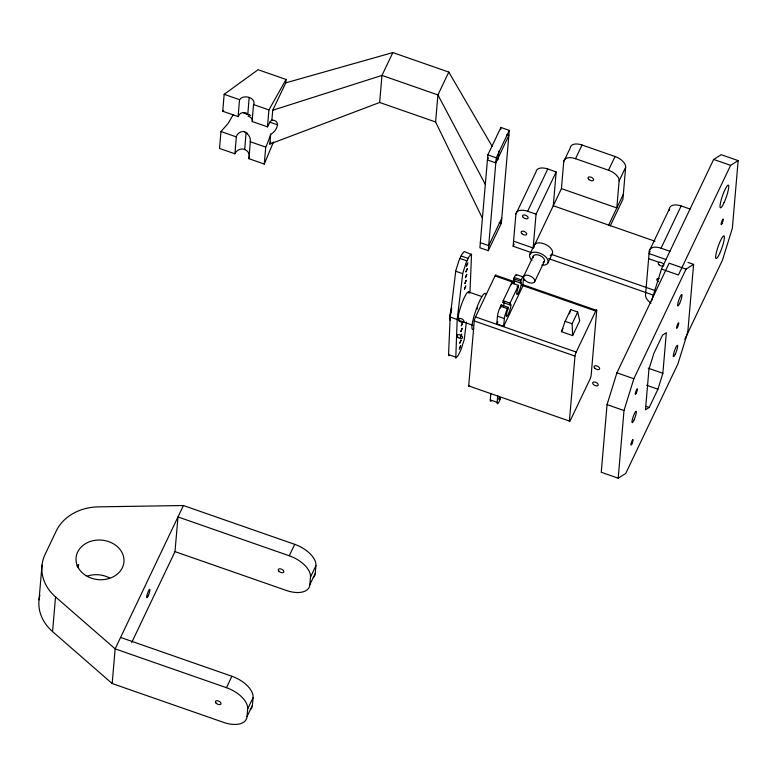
<?xml version="1.0" encoding="UTF-8"?>
<svg xmlns="http://www.w3.org/2000/svg" width="777" height="777" viewBox="0 0 777 777"><rect width="100%" height="100%" fill="white"/><g stroke="black" fill="none" stroke-linecap="round" stroke-linejoin="round"><path stroke-width="1.17" d="M469.949 292.715L471.522 254.487L464.219 251.554L462.121 254.03A12.296 2.059 -70.8 0 0 461.12 255.983L459.935 258.45A12.296 2.059 -70.8 0 0 458.906 260.771L455.778 270.717L450.165 317.055L448.562 354.613L448.747 355.681L449.475 355.468M471.367 254.089L469.143 256.478A12.296 2.059 -70.8 0 0 468.133 258.43L466.958 260.907A12.296 2.059 -70.8 0 0 465.928 263.218L462.801 273.164L457.187 319.502L455.769 358.129L457.993 355.749A12.296 2.059 -70.8 0 0 458.993 353.797L460.178 351.321A12.296 2.059 -70.8 0 0 461.208 348.999L464.228 339.636L466.394 322.086M247.436 133.304L246.066 132.673L244.706 149.505A7.634 7.1 -6.2 0 1 248.825 158.663L264.277 164.054L265.734 147.135A18.026 3.011 -70.8 0 0 270.668 134.246C276.466 131.701 281.808 120.377 271.882 120.095A18.026 3.011 -70.8 0 0 267.473 126.845L252.088 121.474L253.535 104.565A7.634 5.138 10.4 0 0 249.203 97.407A7.634 5.138 10.4 0 0 239.617 99.709M39.035 599.834L42.007 565.161M120.59 637.441L231.886 676.262A24.038 12.976 25.5 0 1 253.108 697.6L252.457 705.205L247.018 716.627A24.038 12.976 25.5 0 1 223.485 722.357L112.179 683.537L52.564 631.584L55.536 596.911A48.077 39.666 4.9 0 1 45.076 554.438L56.255 530.963A48.077 39.666 4.9 0 1 98.533 506.847L183.411 505.526L294.706 544.347A24.038 12.976 25.5 0 1 315.928 565.685L315.277 573.3A24.038 12.976 25.5 0 1 313.277 577.729M112.179 683.537L115.151 648.863L183.411 505.526M175 551.621L177.972 516.948L289.267 555.769A24.038 12.976 25.5 0 1 310.489 577.107L309.838 584.712A24.038 12.976 25.5 0 1 286.295 590.442L175 551.621L131.701 642.54M233.168 114.773L227.991 123.65L220.969 131.527L219.522 148.446L234.907 153.807A7.634 7.1 -6.2 0 1 244.736 149.427M224.165 94.318L239.549 99.689L238.102 116.599L222.717 111.237L224.165 94.318L258.09 69.716L286.062 79.468L285.781 82.848L272.727 110.256L271.882 120.095M234.907 153.807L236.354 136.898L220.969 131.527M249.019 114.782L247.814 114.277L249.174 97.455M248.893 158.683L250.34 141.773L265.734 147.135M267.473 126.845L268.92 109.926L286.062 79.468M482.42 218.23L435.596 121.989L379.652 102.477L269.823 144.085L270.668 134.246M247.018 716.627L247.669 709.012L253.108 697.6M379.652 102.477L381.973 75.408L392.851 52.574L448.795 72.086L492.249 146.513M435.596 121.989L437.917 94.92L448.795 72.086M487.849 154.876L479.885 247.766L488.277 250.689L501.33 223.281L509.294 130.39L500.903 127.467L487.849 154.876L496.241 157.799L488.277 250.689M522.329 284.479L596.707 310.421L591.142 375.369A3.04 0.505 -70.8 0 1 589.889 379.38L570.367 420.396A3.04 0.505 -70.8 0 1 569.386 421.047L468.696 385.907L474.261 320.959A3.04 0.505 -70.8 0 1 475.514 316.948L495.046 275.942A3.04 0.505 -70.8 0 1 496.017 275.281M498.164 159.411L498.863 151.175M500.728 129.497L500.903 127.467M491.433 400.602A7.508 1.253 -70.8 0 1 490.287 399.941L490.85 393.327M518.502 285.382L518.356 287.15A6.507 1.088 -70.8 0 0 517.016 294.532A6.507 1.088 -70.8 0 0 520.716 286.771A6.507 1.088 -70.8 0 0 520.337 282.974L521.134 279.866A7.508 1.253 -70.8 0 1 523.484 278.389L522.824 286.101L503.681 326.291L496.804 323.892L497.465 316.181A7.508 1.253 -70.8 0 1 500.543 306.245L501.184 304.905L508.061 307.303L507.915 309.071A6.507 1.088 -70.8 0 0 506.575 316.453A6.507 1.088 -70.8 0 0 510.275 308.692A6.507 1.088 -70.8 0 0 509.897 304.895L510.052 303.127L518.502 285.382L511.625 282.983L503.175 300.728L503.02 302.496L509.897 304.895M501.029 306.672L501.184 304.905M490.287 399.941L497.163 402.34L497.727 395.726M503.681 326.291L504.341 318.58A7.508 1.253 -70.8 0 1 507.43 308.644L508.061 307.303M530.545 252.311L513.141 246.241L515.889 214.122L536.013 171.872A12.014 6.488 25.5 0 1 547.785 169.007L556.177 171.931L553.273 205.75L654.982 241.22M497.163 402.34A7.508 1.253 -70.8 0 0 499.524 400.854L500.31 397.756A6.507 1.088 -70.8 0 1 499.329 396.542M511.47 284.751L511.625 282.983M520.337 282.974L513.461 280.565L514.248 277.467A7.508 1.253 -70.8 0 1 516.627 275.311M513.578 241.171L533.158 247.999L536.052 214.18L556.177 171.931M533.158 247.999L561.431 188.617L563.752 161.567L570.279 147.863A12.014 6.488 25.5 0 1 582.041 145.008L615.054 156.517A12.014 6.488 25.5 0 1 625.66 167.181L622.911 199.31L610.246 225.884M569.395 421.027L574.97 356.08A3.04 0.505 -70.8 0 1 576.223 352.068L595.745 311.062A3.04 0.505 -70.8 0 1 596.717 310.411M625.66 167.181L619.133 180.886L616.821 207.935L561.431 188.617M693.599 264.374L686.062 269.114L669.114 263.199L616.909 372.824L607.051 404.623L601.243 472.28L618.201 478.195L625.738 473.455L677.942 363.83L687.8 332.032L693.599 264.374L687.956 262.403M618.201 478.195L623.999 410.538L633.857 378.739L686.062 269.114M690.131 209.071L681.167 205.944A12.014 6.488 25.5 0 0 669.405 208.809L649.281 251.058L645.512 295.027A12.014 6.488 25.5 0 0 651.048 303.147M669.259 210.499L669.405 208.809M662.859 373.31L666.345 332.721L662.567 335.091L653.875 353.36L648.941 369.26L645.464 409.848L649.232 407.478L657.934 389.209L662.859 373.31L648.173 368.181M651.592 300.864L661.45 269.056L713.655 159.44L721.202 154.701L738.15 160.606L732.352 228.263L722.493 260.062L684.76 339.296M569.473 313.704L570.707 309.586L577.699 312.024L579.739 320.697L572.639 335.596L561.45 331.692L565.122 321.319L570.707 309.586M264.277 164.054L273.436 142.055M78.108 567.628L78.71 564.578L76.816 565.986M269.823 144.085L270.833 141.977M247.669 709.012A24.038 12.976 25.5 0 0 226.457 687.684L231.886 676.262M289.267 555.769L294.706 544.347M488.412 157.838L487.412 159.945L495.804 162.879L508.857 135.47L506.759 134.732M496.241 157.799L509.294 130.39M495.852 162.267L498.368 157.003M310.489 577.107L315.928 565.685M309.838 584.712L315.277 573.3M501.757 218.211L488.714 245.619L480.322 242.686M458.129 317.531L457.187 319.502L450.165 317.055M515.889 214.122A12.014 6.488 25.5 0 1 527.661 211.257L547.785 169.007M513.141 246.241L514.17 244.075M529.797 254.448L534.226 245.134M496.804 323.892L497.834 321.717M563.752 161.567A12.014 6.488 25.5 0 1 575.524 158.702L582.041 145.008M523.562 276.544L533.304 256.08M534.673 281.721L544.424 261.257M547.94 262.888L552.369 253.574M619.133 180.886A12.014 6.488 25.5 0 0 608.527 170.221L615.054 156.517M608.663 225.068L623.339 194.231M561.45 331.692L562.975 328.506M572.639 335.596L572.115 323.756L577.699 312.024M650.096 251.427L649.067 253.603L665.85 259.46M649.281 251.058A12.014 6.488 25.5 0 1 661.052 248.193L681.167 205.944M738.15 160.606L730.613 165.346L678.408 274.971L661.45 269.056M222.717 111.237L223.611 110.441M272.727 110.256L381.973 75.408L437.917 94.92L485.314 184.402M285.781 82.848L392.851 52.574M244.755 132.372L246.066 132.673M246.348 113.85L247.814 114.277M713.655 159.44L730.613 165.346M575.524 158.702L608.527 170.221M253.535 104.565L268.92 109.926M661.052 248.193L670.007 251.321M527.661 211.257L536.052 214.18M243.551 112.976L250.757 115.482M269.658 122.076L277.768 124.903M648.63 258.673L659.1 262.325M499.232 222.552L501.33 223.281M551.417 254.37L655.118 290.54M548.698 258.644L653.564 295.221M516.355 274.602L523.242 277M461.12 255.983L468.133 258.43M459.935 258.45L466.958 260.907M514.248 277.467L521.134 279.866M513.616 278.807L520.493 281.206M497.154 275.699L514.316 281.692M495.046 275.942L514.5 282.721M521.367 285.12L595.745 311.062M517.064 286.703L518.356 287.15M455.71 271.231L462.733 273.679M565.122 321.319L572.115 323.756M503.175 300.728L510.052 303.127M468.512 291.929L481.633 296.503M500.543 306.245L507.43 308.644M507.051 308.77L507.915 309.071M497.465 316.181L504.341 318.58M475.524 316.938L576.223 352.059M474.261 320.959L574.97 356.08M616.909 372.824L633.857 378.739M646.629 385.266L657.934 389.209M458.615 320.299L472.824 325.252M645.842 406.303L649.232 407.478M607.051 404.623L623.999 410.538M448.562 354.613L455.584 357.061M498.193 398.834L500.155 399.524M226.457 687.684L115.151 648.863L55.536 596.911M531.934 260.353A10.004 5.4 25.5 0 1 533.614 252.214A10.004 5.4 25.5 0 1 547.222 258.731A10.004 5.4 25.5 0 1 541.841 265.103M534.052 247.183A10.004 5.4 25.5 0 1 546.066 244.697A10.004 5.4 25.5 0 1 550.233 255.419M533.294 257.702A6.129 3.312 25.5 0 1 540.297 255.691A6.129 3.312 25.5 0 1 543.104 262.393M236.208 136.859A7.411 7.187 -24.8 0 1 244.94 131.614M247.125 133.761A7.411 6.109 46.2 0 1 250.165 141.696M247.999 116.055A7.411 4.04 12.7 0 1 252.321 121.552M238.335 116.696A7.411 6.109 46.2 0 1 246.532 113.121M504.108 302.739A6.507 1.088 -70.8 0 1 503.37 306.371M500.553 308.003A6.507 1.088 -70.8 0 1 500.709 307.556M503.02 302.496A6.507 1.088 -70.8 0 1 503.914 301.777M514.51 280.108A6.507 1.088 -70.8 0 1 513.976 283.848M513.461 280.565A6.507 1.088 -70.8 0 1 513.986 279.953M473.795 328.943A19.104 3.195 -70.8 0 1 475.524 311.363A19.104 3.195 -70.8 0 1 485.635 293.988M469.366 385.839A3.04 0.505 -70.8 0 1 468.686 385.926M459.576 319.871A15.025 2.506 -70.8 0 1 461.412 304.671A15.025 2.506 -70.8 0 1 469.046 293.347M477.01 309.178A15.025 2.506 -70.8 0 1 477.544 307.789M450.349 319.891A17.618 2.943 -70.8 0 1 451.719 309.265M450.291 320.143A17.618 2.943 -70.8 0 1 451.68 307.653M658.449 281.653A3.001 1.622 25.5 0 1 656.847 279.302A3.001 1.622 25.5 0 1 659.246 278.603M52.564 631.584A48.077 39.666 4.9 0 1 39.889 595.201M87.364 576.107A24.038 19.833 4.9 0 1 109.664 578.001M252.457 705.205A24.038 12.976 25.5 0 1 250.456 709.644M459.343 348.931L460.635 345.755L459.343 348.931M459.838 343.143L461.13 339.976L459.848 343.045M460.334 337.364L461.625 334.188L460.334 337.364M460.829 331.575L462.121 328.399L460.829 331.575M461.324 325.796L462.616 322.62L461.334 325.689M464.461 289.19L465.753 286.023L464.461 289.19M464.957 283.411L466.249 280.235L464.967 283.314M465.452 277.622L466.744 274.446L465.452 277.622M465.947 271.843L467.268 268.687L465.947 271.843M466.443 266.055L467.764 262.898L466.462 265.957M593.453 384.508A3.001 1.622 25.5 0 0 598.144 385.227A3.001 1.622 25.5 0 0 594.726 382.002A3.001 1.622 25.5 0 0 593.453 384.508M594.842 368.269A3.001 1.622 25.5 0 0 599.533 368.988A3.001 1.622 25.5 0 0 596.114 365.763A3.001 1.622 25.5 0 0 594.842 368.269M459.158 320.95A3.001 1.622 25.5 0 0 463.85 321.659A3.001 1.622 25.5 0 0 460.431 318.444A3.001 1.622 25.5 0 0 459.158 320.95M457.77 337.179A3.001 1.622 25.5 0 0 462.461 337.898A3.001 1.622 25.5 0 0 459.042 334.683A3.001 1.622 25.5 0 0 457.77 337.179M633.983 420.085A6.012 1 -70.8 0 0 636.13 411.286A6.012 1 -70.8 0 0 632.342 419.512A6.012 1 -70.8 0 0 633.983 420.085M679.661 303.36A6.012 1 -70.8 0 0 681.808 294.561A6.012 1 -70.8 0 0 678.02 302.787A6.012 1 -70.8 0 0 679.661 303.36M675.31 354.098A6.012 1 -70.8 0 0 677.457 345.309A6.012 1 -70.8 0 0 673.669 353.525A6.012 1 -70.8 0 0 675.31 354.098M636.237 393.152A3.001 0.505 -70.8 0 0 637.315 388.753A3.001 0.505 -70.8 0 0 635.421 392.861A3.001 0.505 -70.8 0 0 636.237 393.152M677.563 327.166A3.001 0.505 -70.8 0 0 678.642 322.776A3.001 0.505 -70.8 0 0 676.748 326.884A3.001 0.505 -70.8 0 0 677.563 327.166M631.886 443.89A3.001 0.505 -70.8 0 0 632.964 439.491A3.001 0.505 -70.8 0 0 631.07 443.609A3.001 0.505 -70.8 0 0 631.886 443.89M524.815 280.099A6.129 3.312 25.5 0 0 534.527 281.993A6.129 3.312 25.5 0 0 528.02 275.301A6.129 3.312 25.5 0 0 524.815 280.099M724.038 202.719A12.014 2.01 -70.8 0 0 728.331 185.12A12.014 2.01 -70.8 0 0 720.755 201.573A12.014 2.01 -70.8 0 0 724.038 202.719M719.687 253.457A12.014 2.01 -70.8 0 0 723.979 235.868A12.014 2.01 -70.8 0 0 716.404 252.311A12.014 2.01 -70.8 0 0 719.687 253.457M722.115 223.407A3.001 0.505 -70.8 0 0 723.193 219.007A3.001 0.505 -70.8 0 0 721.299 223.116A3.001 0.505 -70.8 0 0 722.115 223.407M658.896 264.675A3.001 1.622 25.5 0 0 663.655 265.608A3.001 1.622 25.5 0 0 660.469 262.325A3.001 1.622 25.5 0 0 658.896 264.675M523.212 217.356A3.001 1.622 25.5 0 0 527.971 218.279A3.001 1.622 25.5 0 0 524.786 215.006A3.001 1.622 25.5 0 0 523.212 217.356M521.814 233.586A3.001 1.622 25.5 0 0 526.583 234.518A3.001 1.622 25.5 0 0 523.397 231.235A3.001 1.622 25.5 0 0 521.814 233.586M588.684 179.302A3.001 1.622 25.5 0 0 593.443 180.235A3.001 1.622 25.5 0 0 590.258 176.952A3.001 1.622 25.5 0 0 588.684 179.302M216.123 703.146A3.001 1.622 25.5 0 0 220.882 704.069A3.001 1.622 25.5 0 0 217.696 700.796A3.001 1.622 25.5 0 0 216.123 703.146M278.933 571.231A3.001 1.622 25.5 0 0 283.702 572.163A3.001 1.622 25.5 0 0 280.516 568.881A3.001 1.622 25.5 0 0 278.933 571.231M86.14 575.708A24.038 19.833 4.9 0 0 123.912 562.354A24.038 19.833 4.9 0 0 89.967 541.569A24.038 19.833 4.9 0 0 86.14 575.708M148.145 595.872A4.507 0.758 -70.8 0 0 149.757 589.267A4.507 0.758 -70.8 0 0 146.911 595.435A4.507 0.758 -70.8 0 0 148.145 595.872"/></g></svg>
